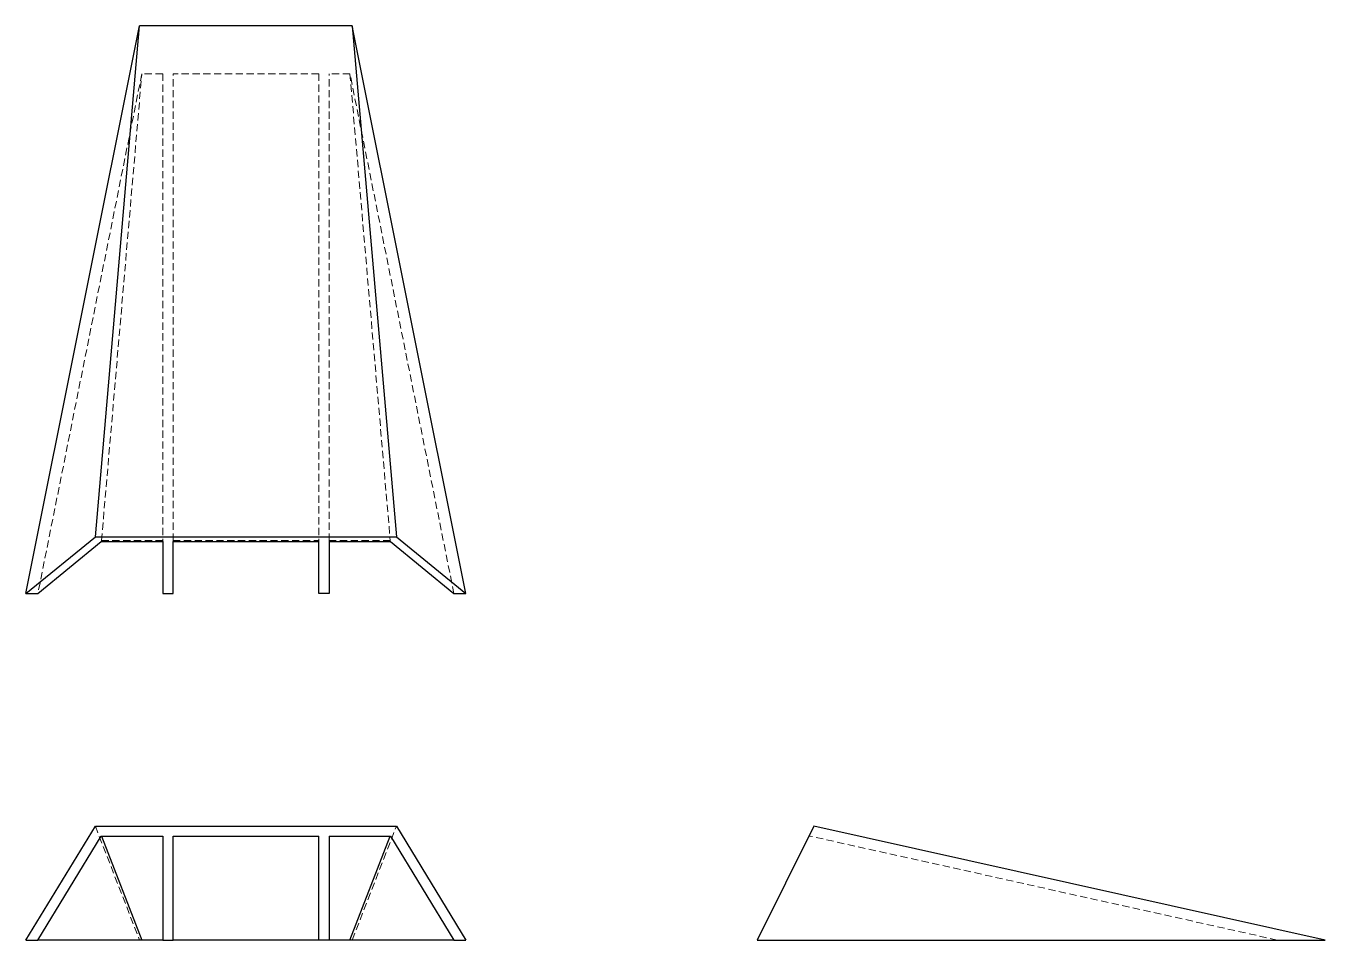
# Model space of a CAD drawing. Header units: millimetres. Extents: x 44 to 273, y 47 to 208.
import ezdxf

# ---------------------------------------------------------------- set-up
doc = ezdxf.new("R2010")
doc.units = ezdxf.units.MM
doc.linetypes.add('HIDDEN', pattern=[1.905, 1.27, -0.635])

msp = doc.modelspace()

# ---------------------------------------------------------------- linework, layer by layer
at = {"color": 7, "linetype": 'Continuous', "lineweight": 25}
for p, q in [((44.28, 108), (64.28, 208)), ((56.5, 118.02), (64.28, 208)), ((101.72, 208), (64.28, 208)), ((101.72, 208), (109.5, 118.02)), ((121.72, 108), (101.72, 208)), ((44.28, 108), (56.5, 118.02)), ((46.37, 108), (57.54, 117.16)), ((56.5, 118.02), (109.5, 118.02)), ((57.54, 117.16), (68.35, 117.16)), ((68.35, 117.16), (68.35, 108)), ((70.18, 117.16), (95.82, 117.16)), ((70.18, 108), (70.18, 117.16)), ((95.82, 108), (95.82, 117.16)), ((97.65, 117.16), (108.46, 117.16)), ((97.65, 117.16), (97.65, 108)), ((108.46, 117.16), (119.63, 108)), ((109.5, 118.02), (121.72, 108)), ((44.28, 108), (46.37, 108)), ((68.35, 108), (70.18, 108)), ((97.65, 108), (95.82, 108)), ((119.63, 108), (121.72, 108)), ((44.28, 46.98), (56.5, 67.02)), ((56.5, 67.02), (109.5, 67.02)), ((109.5, 67.02), (121.72, 46.98)), ((183.02, 67.02), (173, 46.98)), ((273, 46.98), (183.02, 67.02)), ((46.37, 46.98), (57.54, 65.29)), ((57.54, 65.29), (68.35, 65.29)), ((57.58, 65.29), (64.68, 46.98)), ((68.35, 65.29), (68.35, 46.98)), ((70.18, 65.29), (95.82, 65.29)), ((70.18, 46.98), (70.18, 65.29)), ((95.82, 46.98), (95.82, 65.29)), ((97.65, 65.29), (108.46, 65.29)), ((97.65, 65.29), (97.65, 46.98)), ((101.32, 46.98), (108.42, 65.29)), ((108.46, 65.29), (119.63, 46.98)), ((44.28, 46.98), (46.37, 46.98)), ((64.68, 46.98), (46.37, 46.98)), ((68.35, 46.98), (64.68, 46.98)), ((68.35, 46.98), (70.18, 46.98)), ((95.82, 46.98), (70.18, 46.98)), ((97.65, 46.98), (95.82, 46.98)), ((101.32, 46.98), (97.65, 46.98)), ((119.63, 46.98), (101.32, 46.98)), ((119.63, 46.98), (121.72, 46.98)), ((173, 46.98), (273, 46.98))]:
    msp.add_line(p, q, dxfattribs=at)
at = {"color": 7, "linetype": 'HIDDEN', "lineweight": 18}
for p, q in [((64.68, 199.58), (46.37, 108)), ((57.58, 117.34), (64.68, 199.58)), ((68.35, 199.58), (64.68, 199.58)), ((68.35, 199.58), (68.35, 117.34)), ((70.18, 117.34), (70.18, 199.58)), ((95.82, 199.58), (70.18, 199.58)), ((95.82, 199.58), (95.82, 117.34)), ((97.65, 117.34), (97.65, 199.58)), ((101.32, 199.58), (97.65, 199.58)), ((101.32, 199.58), (108.42, 117.34)), ((119.63, 108), (101.32, 199.58)), ((57.54, 117.16), (57.58, 117.34)), ((57.58, 117.34), (68.35, 117.34)), ((68.35, 117.34), (68.35, 117.16)), ((70.18, 117.34), (95.82, 117.34)), ((70.18, 117.16), (70.18, 117.34)), ((95.82, 117.34), (95.82, 117.16)), ((97.65, 117.34), (108.42, 117.34)), ((97.65, 117.16), (97.65, 117.34)), ((108.42, 117.34), (108.46, 117.16)), ((56.5, 67.02), (64.28, 46.98)), ((101.72, 46.98), (109.5, 67.02)), ((182.34, 65.29), (182.16, 65.29)), ((264.58, 46.98), (182.34, 65.29))]:
    msp.add_line(p, q, dxfattribs=at)

doc.saveas('drawing.dxf')
